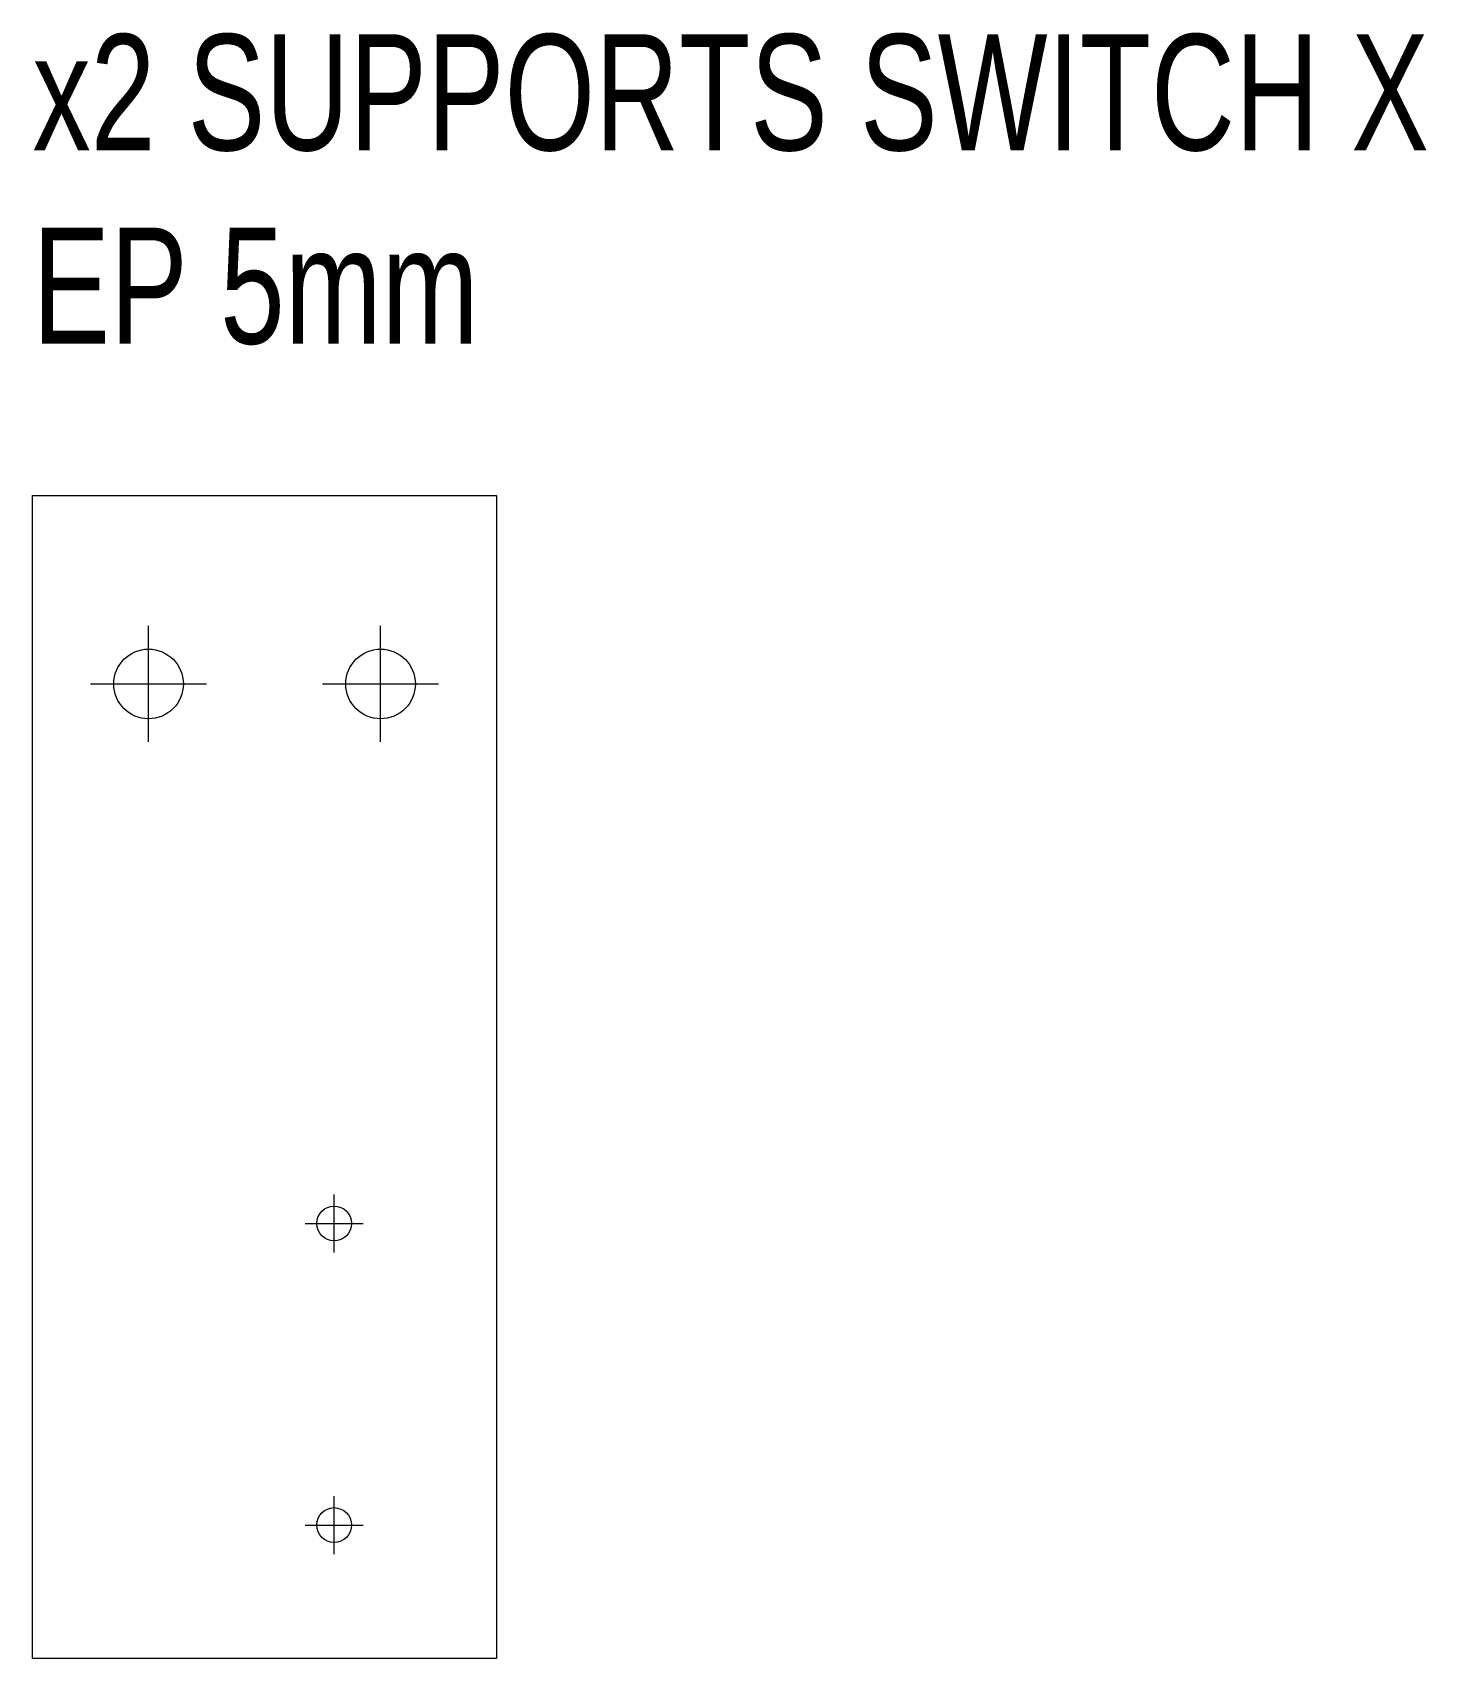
# Model space of a CAD drawing. Extents: x 0 to 120, y 0 to 140.
import ezdxf

# ---------------------------------------------------------------- set-up
doc = ezdxf.new("R2010")
doc.units = 0
doc.linetypes.add('DASHDOTX2', pattern=[50.8, 25.4, -12.7, 0, -12.7])
doc.layers.get('0').update_dxf_attribs({"linetype": 'CONTINUOUS', "lineweight": 25, "true_color": 0x000000})
doc.layers.add('ALU_Y', color=7, linetype='CONTINUOUS', lineweight=0, true_color=0x000000)
doc.layers.add('axe', color=1, linetype='DASHDOTX2', lineweight=0, true_color=0xff0000)
doc.styles.get("Standard").update_dxf_attribs({"font": 'txt', "width": 0.75})

msp = doc.modelspace()

# ---------------------------------------------------------------- linework, layer by layer
at = {"layer": 'ALU_Y'}
for p, q in [((0, 100.25), (40, 100.25)), ((0, 0), (0, 100.25)), ((40, 100.25), (40, 0)), ((40, 0), (0, 0))]:
    msp.add_line(p, q, dxfattribs=at)
for centre, radius in [((10, 84), 3), ((30, 84), 3), ((26, 37.5), 1.5), ((26, 11.5), 1.5)]:
    msp.add_circle(centre, radius, dxfattribs=at)
at = {"layer": 'axe'}
for p, q in [((10, 79), (10, 89)), ((30, 79), (30, 89)), ((5, 84), (15, 84)), ((25, 84), (35, 84)), ((26, 35), (26, 40)), ((23.5, 37.5), (28.5, 37.5)), ((26, 9), (26, 14)), ((23.5, 11.5), (28.5, 11.5))]:
    msp.add_line(p, q, dxfattribs=at)

# ---------------------------------------------------------------- texts
at = {"insert": (0, 140), "char_height": 10, "width": 100, "attachment_point": 1}
msp.add_mtext('x2\\~SUPPORTS\\~SWITCH\\~X\\PEP\\~5mm', dxfattribs=at)

doc.saveas('drawing.dxf')
